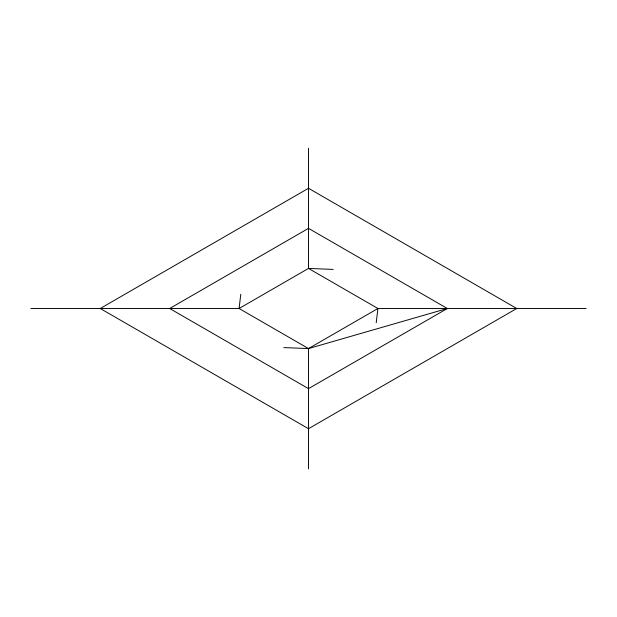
<?xml version="1.0" encoding="UTF-8"?>
<svg xmlns="http://www.w3.org/2000/svg" width="617" height="617" viewBox="0 0 617 617"><rect width="100%" height="100%" fill="white"/><g stroke="black" fill="none" stroke-linecap="round" stroke-linejoin="round"><path stroke-width="0.93" d="M240.792 294.247L239.088 308.5L308.5 348.574L447.325 308.5L308.5 228.352L169.675 308.5L308.5 388.648L447.325 308.5M376.208 322.753L377.913 308.5L308.5 268.426L239.088 308.5L30.85 308.5M283.812 347.595L308.5 348.574L377.913 308.5L586.15 308.5M333.188 269.405L308.5 268.426L308.5 148.203M308.5 348.574L308.5 468.797M308.5 188.278L100.263 308.5L308.5 428.722L516.737 308.5L308.5 188.278"/></g></svg>
